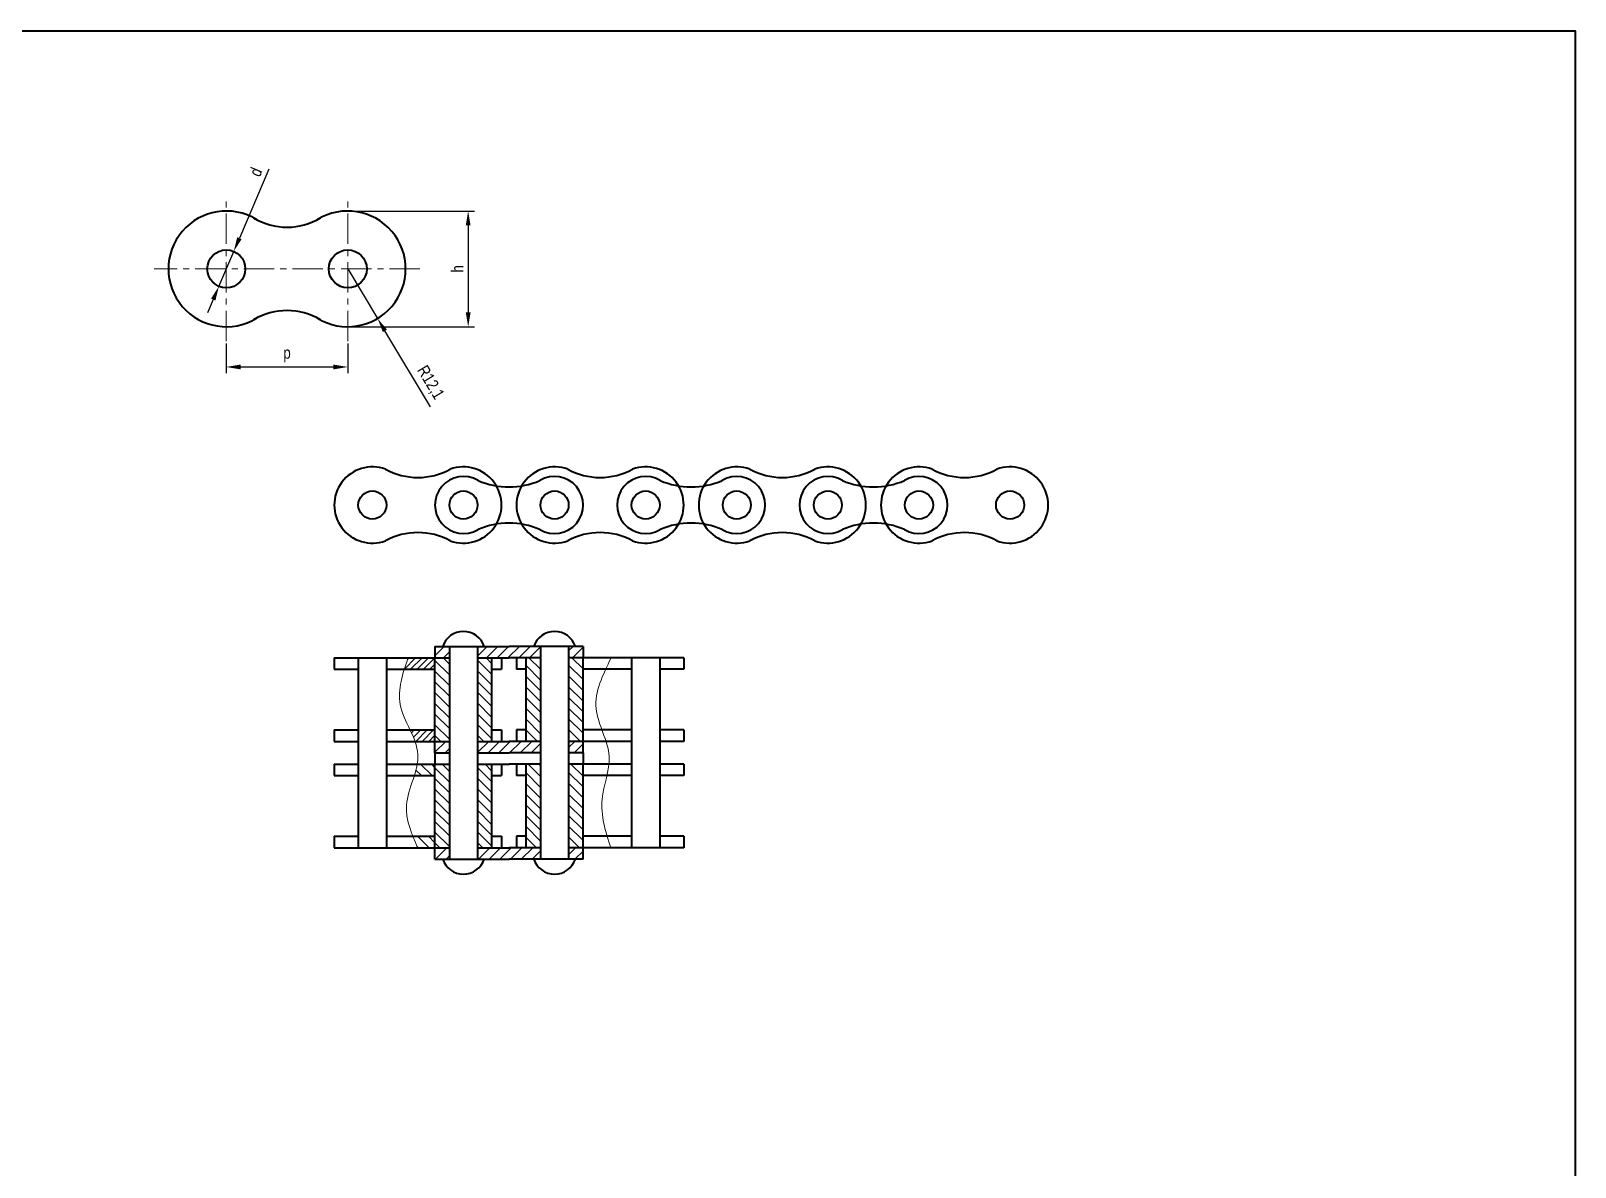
# Model space of a CAD drawing. Header units: millimetres. Extents: x -11382 to 23553, y -372 to 10786.
# Drawn here: x 880 to 1202.9, y 4840.6 to 5078.3 of the extents above; entities that cross this region are included whole.
import ezdxf

# ---------------------------------------------------------------- set-up
doc = ezdxf.new("R2010")
doc.units = ezdxf.units.MM
doc.header["$LTSCALE"] = 0.2
doc.header["$PDMODE"] = 3
doc.linetypes.add('CENTER', pattern=[50.8, 31.75, -6.35, 6.35, -6.35])
for name, color, linetype, lineweight in [('đường bao thấy', 7, 'Continuous', 40), ('đường mặt cắt', 160, 'Continuous', 15), ('đường nét mảnh', 220, 'Continuous', 15), ('đường nét tâm', 137, 'CENTER', 15)]:
    doc.layers.add(name, color=color, linetype=linetype, lineweight=lineweight)
doc.styles.add('nhat 2.5', font='arial.ttf', dxfattribs={"width": 0.8, "height": 2.5})
doc.dimstyles.new('nhật 2.5', dxfattribs={"dimtxt": 2.5, "dimasz": 3, "dimexe": 1.3, "dimexo": 0.5, "dimgap": 1, "dimtad": 1, "dimtxsty": 'nhat 2.5', "dimcen": 0, "dimadec": 0, "dimazin": 0, "dimtfac": 1, "dimtmove": 0, "dimatfit": 3, "dimfxl": 10, "dimarcsym": 1})
pattern_1 = [(45, (-2189.1799, -1490.632), (-0.67351921, 0.67351921), [])]
pattern_2 = [(135, (-2189.1799, -1490.632), (-1.122532, -1.122532), [])]
pattern_3 = [(45, (-2189.1799, -1490.632), (-1.122532, 1.122532), [])]

# ---------------------------------------------------------------- blocks, each defined once
blk = doc.blocks.new('*D78')
at = {"layer": 'Defpoints', "color": 0, "transparency": 16777216}
for p in [(946.28, 5040.59), (946.28, 5016.39), (971.46, 5016.39)]:
    blk.add_point(p, dxfattribs=at)
at = {"layer": 'đường bao thấy', "color": 0, "lineweight": -2, "transparency": 16777216}
for p, q in [((946.78, 5040.59), (972.76, 5040.59)), ((971.46, 5037.59), (971.46, 5019.39)), ((946.78, 5016.39), (972.76, 5016.39))]:
    blk.add_line(p, q, dxfattribs=at)
at = {"layer": 'đường bao thấy', "color": 0, "transparency": 16777216}
for points in [[(970.96, 5037.59), (971.96, 5037.59), (971.46, 5040.59)], [(970.96, 5019.39), (971.96, 5019.39), (971.46, 5016.39)]]:
    blk.add_solid(points, dxfattribs=at)
at = {"layer": 'đường bao thấy', "color": 0, "transparency": 16777216, "insert": (969.21, 5028.49), "char_height": 2.5, "attachment_point": 5, "rotation": 90, "style": 'nhat 2.5'}
blk.add_mtext('h', dxfattribs=at)
blk = doc.blocks.new('*D79')
at = {"layer": 'Defpoints', "color": 0, "transparency": 16777216}
for p in [(920.88, 5013.39), (946.28, 5013.39), (946.28, 5007.97)]:
    blk.add_point(p, dxfattribs=at)
at = {"layer": 'đường bao thấy', "color": 0, "lineweight": -2, "transparency": 16777216}
for p, q in [((920.88, 5012.89), (920.88, 5006.67)), ((946.28, 5012.89), (946.28, 5006.67)), ((923.88, 5007.97), (943.28, 5007.97))]:
    blk.add_line(p, q, dxfattribs=at)
at = {"layer": 'đường bao thấy', "color": 0, "transparency": 16777216}
for points in [[(923.88, 5008.47), (923.88, 5007.47), (920.88, 5007.97)], [(943.28, 5008.47), (943.28, 5007.47), (946.28, 5007.97)]]:
    blk.add_solid(points, dxfattribs=at)
at = {"layer": 'đường bao thấy', "color": 0, "transparency": 16777216, "insert": (933.58, 5010.57), "char_height": 2.5, "attachment_point": 5, "style": 'nhat 2.5'}
blk.add_mtext('p', dxfattribs=at)
blk = doc.blocks.new('*D80')
at = {"layer": 'Defpoints', "color": 0, "transparency": 16777216}
for p in [(922.44, 5032.15), (919.33, 5024.83)]:
    blk.add_point(p, dxfattribs=at)
at = {"layer": 'đường bao thấy', "color": 0, "lineweight": -2, "transparency": 16777216}
for p, q in [((929.77, 5049.37), (923.62, 5034.91)), ((919.33, 5024.83), (922.44, 5032.15)), ((918.15, 5022.07), (916.98, 5019.31))]:
    blk.add_line(p, q, dxfattribs=at)
at = {"layer": 'đường bao thấy', "color": 0, "transparency": 16777216}
for points in [[(923.16, 5035.1), (924.08, 5034.71), (922.44, 5032.15)], [(917.69, 5022.27), (918.61, 5021.88), (919.33, 5024.83)]]:
    blk.add_solid(points, dxfattribs=at)
at = {"layer": 'đường bao thấy', "color": 0, "transparency": 16777216, "insert": (927.05, 5048.76), "char_height": 2.5, "attachment_point": 5, "rotation": 66.9397, "style": 'nhat 2.5'}
blk.add_mtext('d', dxfattribs=at)
blk = doc.blocks.new('*D81')
at = {"layer": 'Defpoints', "color": 0, "transparency": 16777216}
for p in [(946.28, 5028.49), (952.51, 5018.11)]:
    blk.add_point(p, dxfattribs=at)
at = {"layer": 'đường bao thấy', "color": 0, "lineweight": -2, "transparency": 16777216}
for p, q in [((946.28, 5028.49), (952.51, 5018.11)), ((963.58, 4999.65), (954.05, 5015.54))]:
    blk.add_line(p, q, dxfattribs=at)
at = {"layer": 'đường bao thấy', "color": 0, "transparency": 16777216}
blk.add_solid([(954.48, 5015.8), (953.62, 5015.28), (952.51, 5018.11)], dxfattribs=at)
at = {"layer": 'đường bao thấy', "color": 0, "transparency": 16777216, "insert": (963.49, 5004.67), "char_height": 2.5, "attachment_point": 5, "rotation": 300.9557, "style": 'nhat 2.5'}
blk.add_mtext('R12,1', dxfattribs=at)

msp = doc.modelspace()

# ---------------------------------------------------------------- hatches: boundary and pattern name
at = {"layer": 'đường mặt cắt', "ltscale": 0.5}
h = msp.add_hatch(dxfattribs=at)
h.set_pattern_fill('ANSI31', color=256, scale=0.3, style=0)
h.set_pattern_definition(pattern_1)
edge = h.paths.add_edge_path()
edge.add_line((964.517, 4947.135), (964.507, 4947.135))
edge.add_line((964.507, 4947.135), (958.9, 4947.135))
edge.add_spline(control_points=[(958.9, 4947.135), (958.627, 4946.338), (958.355, 4945.542), (958.106, 4944.747)], knot_values=[0, 0, 0, 0, 2.3911186, 2.3911186, 2.3911186, 2.3911186], degree=3, periodic=0)
edge.add_line((958.106, 4944.747), (964.517, 4944.747))
edge.add_line((964.517, 4944.747), (964.517, 4947.135))
h = msp.add_hatch(dxfattribs=at)
h.set_pattern_fill('ANSI31', color=256, scale=0.5, style=0)
h.set_pattern_definition(pattern_3)
h.paths.add_polyline_path([(967.532, 4947.135), (967.532, 4949.523), (964.507, 4949.523), (964.507, 4947.135)])
h = msp.add_hatch(dxfattribs=at)
h.set_pattern_fill('ANSI31', color=256, scale=0.5, angle=90, style=0)
h.set_pattern_definition(pattern_2)
h.paths.add_polyline_path([(964.517, 4929.66), (967.532, 4929.66), (967.532, 4947.135), (964.517, 4947.135)])
h = msp.add_hatch(dxfattribs=at)
h.set_pattern_fill('ANSI31', color=256, scale=0.5, style=0)
h.set_pattern_definition(pattern_3)
h.paths.add_polyline_path([(986.582, 4949.523), (979.997, 4949.523), (973.412, 4949.523), (973.412, 4947.135), (979.997, 4947.135), (986.582, 4947.135)])
h = msp.add_hatch(dxfattribs=at)
h.set_pattern_fill('ANSI31', color=256, scale=0.5, angle=90, style=0)
h.set_pattern_definition(pattern_2)
h.paths.add_polyline_path([(973.412, 4929.66), (976.427, 4929.66), (976.427, 4947.135), (973.412, 4947.135)])
h = msp.add_hatch(dxfattribs=at)
h.set_pattern_fill('ANSI31', color=256, scale=0.5, angle=90, style=0)
h.set_pattern_definition(pattern_2)
h.paths.add_polyline_path([(986.582, 4947.135), (983.567, 4947.135), (983.567, 4929.66), (986.582, 4929.66)])
h = msp.add_hatch(dxfattribs=at)
h.set_pattern_fill('ANSI31', color=256, scale=0.5, style=0)
h.set_pattern_definition(pattern_3)
h.paths.add_polyline_path([(995.487, 4947.135), (995.487, 4949.523), (992.462, 4949.523), (992.462, 4947.135)])
h = msp.add_hatch(dxfattribs=at)
h.set_pattern_fill('ANSI31', color=256, scale=0.5, angle=90, style=0)
h.set_pattern_definition(pattern_2)
h.paths.add_polyline_path([(992.462, 4929.66), (995.477, 4929.66), (995.477, 4947.135), (992.462, 4947.135)])
h = msp.add_hatch(dxfattribs=at)
h.set_pattern_fill('ANSI31', color=256, scale=0.3, style=0)
h.set_pattern_definition(pattern_1)
edge = h.paths.add_edge_path()
edge.add_spline(control_points=[(959.316, 4932.047), (959.691, 4931.253), (960.051, 4930.458), (960.338, 4929.66)], knot_values=[15.5483302, 15.5483302, 15.5483302, 15.5483302, 18.0980631, 18.0980631, 18.0980631, 18.0980631], degree=3, periodic=0)
edge.add_line((960.338, 4929.66), (964.517, 4929.66))
edge.add_line((964.517, 4929.66), (964.517, 4932.047))
edge.add_line((964.517, 4932.047), (959.316, 4932.047))
h = msp.add_hatch(dxfattribs=at)
h.set_pattern_fill('ANSI31', color=256, scale=0.5, style=0)
h.set_pattern_definition(pattern_3)
h.paths.add_polyline_path([(967.532, 4927.272), (967.532, 4929.66), (964.507, 4929.66), (964.507, 4927.272)])
h = msp.add_hatch(dxfattribs=at)
h.set_pattern_fill('ANSI31', color=256, scale=0.5, style=0)
h.set_pattern_definition(pattern_3)
h.paths.add_polyline_path([(973.412, 4929.66), (973.412, 4927.272), (979.997, 4927.272), (986.582, 4927.272), (986.582, 4929.66), (979.997, 4929.66)])
h = msp.add_hatch(dxfattribs=at)
h.set_pattern_fill('ANSI31', color=256, scale=0.5, style=0)
h.set_pattern_definition(pattern_3)
h.paths.add_polyline_path([(995.487, 4927.272), (995.487, 4929.66), (992.462, 4929.66), (992.462, 4927.272)])
h = msp.add_hatch(dxfattribs=at)
h.set_pattern_fill('ANSI31', color=256, scale=0.5, angle=90, style=0)
h.set_pattern_definition(pattern_2)
edge = h.paths.add_edge_path()
edge.add_line((964.517, 4924.885), (964.507, 4924.885))
edge.add_line((964.507, 4924.885), (960.809, 4924.885))
edge.add_spline(control_points=[(960.809, 4924.885), (960.671, 4924.093), (960.45, 4923.297), (960.199, 4922.497)], knot_values=[23.1101522, 23.1101522, 23.1101522, 23.1101522, 25.5618427, 25.5618427, 25.5618427, 25.5618427], degree=3, periodic=0)
edge.add_line((960.199, 4922.497), (964.517, 4922.497))
edge.add_line((964.517, 4922.497), (964.517, 4924.885))
h = msp.add_hatch(dxfattribs=at)
h.set_pattern_fill('ANSI31', color=256, scale=0.5, angle=90, style=0)
h.set_pattern_definition(pattern_2)
h.paths.add_polyline_path([(967.532, 4924.885), (964.517, 4924.885), (964.517, 4907.409), (967.532, 4907.409)])
h = msp.add_hatch(dxfattribs=at)
h.set_pattern_fill('ANSI31', color=256, scale=0.5, angle=90, style=0)
h.set_pattern_definition(pattern_2)
h.paths.add_polyline_path([(973.412, 4907.409), (976.427, 4907.409), (976.427, 4924.885), (973.412, 4924.885)])
h = msp.add_hatch(dxfattribs=at)
h.set_pattern_fill('ANSI31', color=256, scale=0.5, angle=90, style=0)
h.set_pattern_definition(pattern_2)
h.paths.add_polyline_path([(986.582, 4924.885), (983.567, 4924.885), (983.567, 4907.409), (986.582, 4907.409)])
h = msp.add_hatch(dxfattribs=at)
h.set_pattern_fill('ANSI31', color=256, scale=0.5, angle=90, style=0)
h.set_pattern_definition(pattern_2)
h.paths.add_polyline_path([(992.462, 4907.409), (995.477, 4907.409), (995.477, 4924.885), (992.462, 4924.885)])
h = msp.add_hatch(dxfattribs=at)
h.set_pattern_fill('ANSI31', color=256, scale=0.5, angle=90, style=0)
h.set_pattern_definition(pattern_2)
edge = h.paths.add_edge_path()
edge.add_line((964.517, 4909.797), (959.895, 4909.797))
edge.add_spline(control_points=[(959.895, 4909.797), (960.208, 4909.001), (960.55, 4908.205), (960.891, 4907.409)], knot_values=[38.5862334, 38.5862334, 38.5862334, 38.5862334, 41.0652938, 41.0652938, 41.0652938, 41.0652938], degree=3, periodic=0)
edge.add_line((960.891, 4907.409), (964.517, 4907.409))
edge.add_line((964.517, 4907.409), (964.517, 4909.797))
h = msp.add_hatch(dxfattribs=at)
h.set_pattern_fill('ANSI31', color=256, scale=0.5, style=0)
h.set_pattern_definition(pattern_3)
h.paths.add_polyline_path([(964.507, 4907.409), (964.507, 4905.022), (967.532, 4905.022), (967.532, 4907.409)])
h = msp.add_hatch(dxfattribs=at)
h.set_pattern_fill('ANSI31', color=256, scale=0.5, style=0)
h.set_pattern_definition(pattern_3)
h.paths.add_polyline_path([(979.997, 4905.022), (986.582, 4905.022), (986.582, 4907.409), (979.997, 4907.409), (973.412, 4907.409), (973.412, 4905.022)])
h = msp.add_hatch(dxfattribs=at)
h.set_pattern_fill('ANSI31', color=256, scale=0.5, style=0)
h.set_pattern_definition(pattern_3)
h.paths.add_polyline_path([(995.487, 4907.409), (992.462, 4907.409), (992.462, 4905.022), (995.487, 4905.022)])

# ---------------------------------------------------------------- linework, layer by layer
at = {"layer": 'đường bao thấy', "ltscale": 0.5}
for p, q in [((943.457, 4947.135), (967.532, 4947.135)), ((943.457, 4947.135), (943.457, 4944.747)), ((948.482, 4947.135), (948.482, 4907.409)), ((954.362, 4947.135), (954.362, 4907.409)), ((964.507, 4949.523), (964.507, 4947.135)), ((964.507, 4949.523), (979.997, 4949.523)), ((964.507, 4949.523), (964.507, 4947.135)), ((964.507, 4947.135), (967.532, 4947.135)), ((964.517, 4929.66), (964.517, 4947.135)), ((967.532, 4949.523), (967.532, 4905.022)), ((973.412, 4949.523), (973.412, 4905.022)), ((973.412, 4947.135), (979.997, 4947.135)), ((973.412, 4947.135), (978.437, 4947.135)), ((976.427, 4929.66), (976.427, 4947.135)), ((978.437, 4947.135), (978.437, 4944.747)), ((995.487, 4949.523), (979.997, 4949.523)), ((986.582, 4947.135), (979.997, 4947.135)), ((986.582, 4947.135), (981.557, 4947.135)), ((981.557, 4947.135), (981.557, 4944.747)), ((983.567, 4929.66), (983.567, 4947.135)), ((986.582, 4949.523), (986.582, 4905.022)), ((992.462, 4949.523), (992.462, 4905.022)), ((1016.537, 4947.135), (992.462, 4947.135)), ((995.487, 4947.135), (992.462, 4947.135)), ((995.477, 4929.66), (995.477, 4947.135)), ((995.487, 4949.523), (995.487, 4947.135)), ((995.487, 4949.523), (995.487, 4947.135)), ((1005.632, 4947.135), (1005.632, 4907.409)), ((1011.512, 4947.135), (1011.512, 4907.409)), ((1016.537, 4947.135), (1016.537, 4944.747)), ((943.457, 4944.747), (948.482, 4944.747)), ((954.362, 4944.747), (964.517, 4944.747)), ((976.427, 4944.747), (978.437, 4944.747)), ((983.567, 4944.747), (981.557, 4944.747)), ((1005.632, 4944.747), (995.477, 4944.747)), ((1016.537, 4944.747), (1011.512, 4944.747)), ((943.457, 4932.047), (948.482, 4932.047)), ((943.457, 4932.047), (943.457, 4929.66)), ((954.362, 4932.047), (964.517, 4932.047)), ((976.427, 4932.047), (978.437, 4932.047)), ((978.437, 4932.047), (978.437, 4929.66)), ((983.567, 4932.047), (981.557, 4932.047)), ((981.557, 4932.047), (981.557, 4929.66)), ((1005.632, 4932.047), (995.477, 4932.047)), ((1016.537, 4932.047), (1011.512, 4932.047)), ((1016.537, 4932.047), (1016.537, 4929.66)), ((943.457, 4929.66), (948.482, 4929.66)), ((954.362, 4929.66), (967.532, 4929.66)), ((964.507, 4927.272), (964.507, 4929.66)), ((964.507, 4929.66), (967.532, 4929.66)), ((964.507, 4927.272), (964.507, 4929.66)), ((973.412, 4929.66), (979.997, 4929.66)), ((973.412, 4929.66), (978.437, 4929.66)), ((986.582, 4929.66), (979.997, 4929.66)), ((986.582, 4929.66), (981.557, 4929.66)), ((1005.632, 4929.66), (992.462, 4929.66)), ((995.487, 4929.66), (992.462, 4929.66)), ((995.487, 4927.272), (995.487, 4929.66)), ((995.487, 4927.272), (995.487, 4929.66)), ((1016.537, 4929.66), (1011.512, 4929.66)), ((943.457, 4924.885), (948.482, 4924.885)), ((943.457, 4924.885), (943.457, 4922.497)), ((954.362, 4924.885), (967.532, 4924.885)), ((964.507, 4927.272), (967.532, 4927.272)), ((964.507, 4927.272), (964.507, 4924.885)), ((964.507, 4927.272), (967.532, 4927.272)), ((964.507, 4927.272), (964.507, 4924.885)), ((964.507, 4924.885), (967.532, 4924.885)), ((964.517, 4907.409), (964.517, 4924.885)), ((973.412, 4927.272), (979.997, 4927.272)), ((973.412, 4927.272), (979.997, 4927.272)), ((973.412, 4924.885), (979.997, 4924.885)), ((973.412, 4924.885), (978.437, 4924.885)), ((976.427, 4907.409), (976.427, 4924.885)), ((978.437, 4924.885), (978.437, 4922.497)), ((986.582, 4927.272), (979.997, 4927.272)), ((986.582, 4927.272), (979.997, 4927.272)), ((986.582, 4924.885), (979.997, 4924.885)), ((986.582, 4924.885), (981.557, 4924.885)), ((981.557, 4924.885), (981.557, 4922.497)), ((983.567, 4907.409), (983.567, 4924.885)), ((995.487, 4927.272), (992.462, 4927.272)), ((995.487, 4927.272), (992.462, 4927.272)), ((1005.632, 4924.885), (992.462, 4924.885)), ((995.487, 4924.885), (992.462, 4924.885)), ((995.477, 4907.409), (995.477, 4924.885)), ((995.487, 4927.272), (995.487, 4924.885)), ((995.487, 4927.272), (995.487, 4924.885)), ((1016.537, 4924.885), (1011.512, 4924.885)), ((1016.537, 4924.885), (1016.537, 4922.497)), ((943.457, 4922.497), (948.482, 4922.497)), ((954.362, 4922.497), (964.517, 4922.497)), ((976.427, 4922.497), (978.437, 4922.497)), ((983.567, 4922.497), (981.557, 4922.497)), ((1005.632, 4922.497), (995.477, 4922.497)), ((1016.537, 4922.497), (1011.512, 4922.497)), ((943.457, 4909.797), (948.482, 4909.797)), ((943.457, 4909.797), (943.457, 4907.409)), ((954.362, 4909.797), (964.517, 4909.797)), ((976.427, 4909.797), (978.437, 4909.797)), ((978.437, 4909.797), (978.437, 4907.409)), ((983.567, 4909.797), (981.557, 4909.797)), ((981.557, 4909.797), (981.557, 4907.409)), ((1005.632, 4909.797), (995.477, 4909.797)), ((1016.537, 4909.797), (1011.512, 4909.797)), ((1016.537, 4909.797), (1016.537, 4907.409)), ((943.457, 4907.409), (967.532, 4907.409)), ((964.507, 4905.022), (964.507, 4907.409)), ((964.507, 4907.409), (967.532, 4907.409)), ((964.507, 4905.022), (964.507, 4907.409)), ((964.507, 4905.022), (979.997, 4905.022)), ((973.412, 4907.409), (979.997, 4907.409)), ((973.412, 4907.409), (978.437, 4907.409)), ((986.582, 4907.409), (979.997, 4907.409)), ((995.487, 4905.022), (979.997, 4905.022)), ((986.582, 4907.409), (981.557, 4907.409)), ((1016.537, 4907.409), (992.462, 4907.409)), ((995.487, 4907.409), (992.462, 4907.409)), ((995.487, 4905.022), (995.487, 4907.409)), ((995.487, 4905.022), (995.487, 4907.409))]:
    msp.add_line(p, q, dxfattribs=at)
msp.add_lwpolyline([(557.126, 5078.271), (1202.916, 5078.271), (1202.916, 4634.16), (557.126, 4634.16)], close=True, dxfattribs=at)
at = {"layer": 'đường bao thấy'}
for centre in [(920.884, 5028.49), (946.284, 5028.49)]:
    msp.add_circle(centre, 3.975, dxfattribs=at)
at = {"layer": 'đường bao thấy', "ltscale": 0.5}
for centre in [(951.422, 4979.097), (970.472, 4979.097), (989.522, 4979.097), (1008.572, 4979.097), (1027.622, 4979.097), (1046.672, 4979.097), (1065.722, 4979.097), (1084.772, 4979.097)]:
    msp.add_circle(centre, 2.94, dxfattribs=at)
at = {"layer": 'đường bao thấy'}
for centre, radius, start, end in [((920.884, 5028.49), 12.1, 58.62799, 301.37201), ((946.284, 5028.49), 12.1, 238.62799, 121.37201), ((933.584, 5050.674), 13.471, 238.78891, 301.21109), ((933.584, 5006.307), 13.471, 58.78891, 121.21109)]:
    msp.add_arc(centre, radius, start, end, dxfattribs=at)
at = {"layer": 'đường bao thấy', "ltscale": 0.5}
for centre, radius, start, end in [((951.422, 4979.097), 7.965, 69.77838, 290.22162), ((960.947, 4999.097), 14.239, 241.60298, 298.39702), ((970.472, 4979.097), 7.965, 249.77838, 110.22162), ((989.522, 4979.097), 7.965, 69.77838, 290.22162), ((999.047, 4999.097), 14.239, 241.60298, 298.39702), ((1008.572, 4979.097), 7.965, 249.77838, 110.22162), ((1027.622, 4979.097), 7.965, 69.77838, 290.22162), ((1037.147, 4999.097), 14.239, 241.60298, 298.39702), ((1046.672, 4979.097), 7.965, 249.77838, 110.22162), ((1065.722, 4979.097), 7.965, 69.77838, 290.22162), ((1075.247, 4999.097), 14.239, 241.60298, 298.39702), ((1084.772, 4979.097), 7.965, 249.77838, 110.22162), ((970.472, 4979.097), 5.965, 59.28937, 300.71063), ((979.997, 4999.097), 16.221, 246.46015, 293.53985), ((989.522, 4979.097), 5.965, 239.28937, 120.71063), ((1008.572, 4979.097), 5.965, 59.28937, 300.71063), ((1018.097, 4999.097), 16.221, 246.46015, 293.53985), ((1027.622, 4979.097), 5.965, 239.28937, 120.71063), ((1046.672, 4979.097), 5.965, 59.28937, 300.71063), ((1056.197, 4999.097), 16.221, 246.46015, 293.53985), ((1065.722, 4979.097), 5.965, 239.28937, 120.71063), ((960.947, 4959.097), 14.239, 61.60298, 118.39702), ((979.997, 4959.097), 16.221, 66.46015, 113.53985), ((999.047, 4959.097), 14.239, 61.60298, 118.39702), ((1018.097, 4959.097), 16.221, 66.46015, 113.53985), ((1037.147, 4959.097), 14.239, 61.60298, 118.39702), ((1056.197, 4959.097), 16.221, 66.46015, 113.53985), ((1075.247, 4959.097), 14.239, 61.60298, 118.39702), ((970.472, 4948.067), 4.581, 18.53078, 161.46922), ((989.522, 4948.067), 4.581, 18.53078, 161.46922), ((970.472, 4906.478), 4.581, 198.53078, 341.46922), ((989.522, 4906.478), 4.581, 198.53078, 341.46922)]:
    msp.add_arc(centre, radius, start, end, dxfattribs=at)
at = {"layer": 'đường nét mảnh', "ltscale": 0.5}
for points in [[(958.9, 4947.135), (957.24, 4937.379), (960.947, 4926.935), (958.568, 4916.326), (960.891, 4907.409)], [(1001.372, 4947.135), (998.214, 4936.504), (1000.921, 4926.477), (999.454, 4917.577), (1001.259, 4907.409)]]:
    msp.add_spline(points, degree=3, dxfattribs=at)
at = {"layer": 'đường nét tâm'}
for p, q in [((920.884, 5013.39), (920.884, 5043.59)), ((946.284, 5013.39), (946.284, 5043.59)), ((961.384, 5028.49), (905.784, 5028.49))]:
    msp.add_line(p, q, dxfattribs=at)

# ---------------------------------------------------------------- dimensions: what is measured, and where the dimension line sits
at = {"layer": 'đường bao thấy'}
dim = msp.add_diameter_dim_2p(p1=(919.327, 5024.833), p2=(922.441, 5032.148), text='d', dimstyle='nhật 2.5', dxfattribs=at)
dim.commit()
dim.dimension.update_dxf_attribs({"geometry": '*D80', "text_midpoint": (929.135, 5047.872), "dimtype": 163})
dim = msp.add_linear_dim(base=(971.46, 5016.39), p1=(946.284, 5040.59), p2=(946.284, 5016.39), angle=90, text='h', dimstyle='nhật 2.5', dxfattribs=at)
dim.commit()
dim.dimension.update_dxf_attribs({"geometry": '*D78', "text_midpoint": (969.21, 5028.49)})
dim = msp.add_radius_dim(center=(946.284, 5028.49), mpoint=(952.508, 5018.114), dimstyle='nhật 2.5', dxfattribs=at)
dim.commit()
dim.dimension.update_dxf_attribs({"geometry": '*D81', "text_midpoint": (961.341, 5003.387), "dimtype": 164})
dim = msp.add_linear_dim(base=(946.284, 5007.969), p1=(920.884, 5013.39), p2=(946.284, 5013.39), text='p', dimstyle='nhật 2.5', dxfattribs=at)
dim.commit()
dim.dimension.update_dxf_attribs({"geometry": '*D79', "text_midpoint": (933.584, 5010.566)})

doc.saveas('drawing.dxf')
